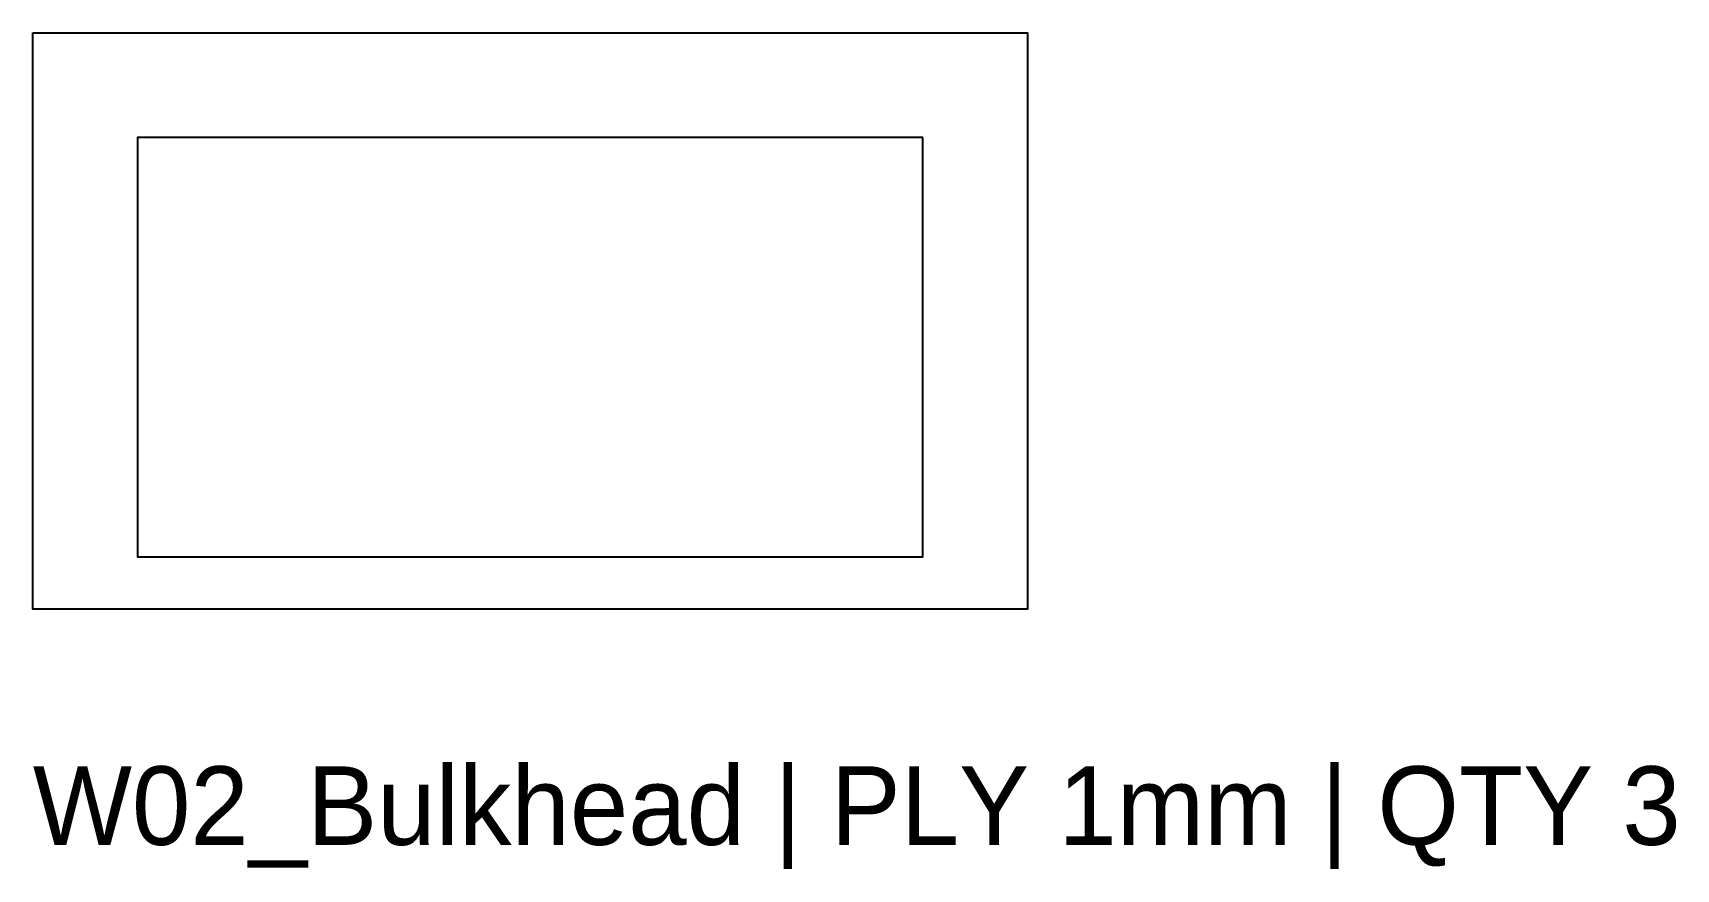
# Model space of a CAD drawing. Header units: millimetres. Extents: x 0 to 62.8, y -9.9 to 22.
import ezdxf

# ---------------------------------------------------------------- set-up
doc = ezdxf.new("R2010")
doc.units = ezdxf.units.MM
doc.layers.add('ANNOTATION', color=8, linetype='Continuous')
doc.layers.add('CUT', color=7, linetype='Continuous')

msp = doc.modelspace()

# ---------------------------------------------------------------- linework, layer by layer
at = {"layer": 'CUT'}
for points in [[(0, 22), (38, 22), (38, 0), (0, 0)], [(34, 18), (4, 18), (4, 2), (34, 2)]]:
    msp.add_lwpolyline(points, close=True, dxfattribs=at)

# ---------------------------------------------------------------- texts
at = {"layer": 'ANNOTATION'}
msp.add_text('W02_Bulkhead | PLY 1mm | QTY 3', height=3, dxfattribs=at).set_placement((0, -9))

doc.saveas('drawing.dxf')
